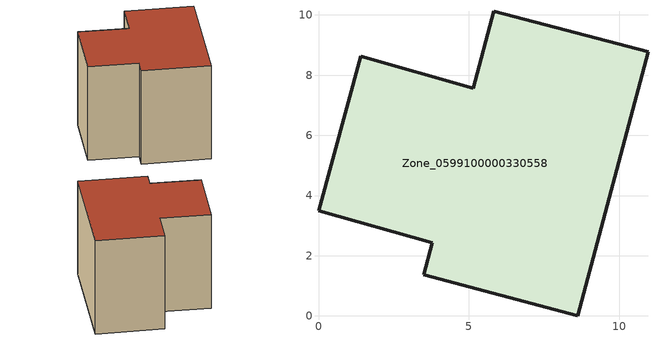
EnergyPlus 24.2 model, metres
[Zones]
Zone_0599100000330558
 floor ground (C_G): 3.5,1.36 3.79,2.43 0,3.5 1.4,8.62 5.15,7.57 5.83,10.13 10.95,8.77 8.62,0 z0
 wall outside (C_F): 3.79,2.43 3.5,1.36 8.62,0 10.95,8.77 5.83,10.13 5.15,7.57 1.4,8.62 0,3.5 3.79,2.43 z0:8.1
 roof outside (C_R): 5.83,10.13 5.15,7.57 1.4,8.62 0,3.5 3.79,2.43 3.5,1.36 8.62,0 10.95,8.77 z8.1
[BUILDING]
Pand.0599100000330558: North Axis=0; Terrain=City; Loads Convergence Tolerance Value=0.04; Temperature Convergence Tolerance Value=0.4; Solar Distribution=FullExterior; Maximum Number of Warmup Days=25; Minimum Number of Warmup Days=1
[Site:Location]
Rotterdam.The.Hague.AP_ZH_NLD Design_Conditions: Latitude=51.96; Longitude=4.45; Time Zone=1; Elevation=-4.5
[SITE:GROUNDTEMPERATURE:BUILDINGSURFACE]
18, 18, 18, 18, 18, 18, 18, 18, 18, 18, 18, 18
[MATERIAL] Thermal Absorptance=0.9; Solar Absorptance=0.7; Visible Absorptance=0.7
Name | Roughness | Thickness | Conductivity | Density | Specific Heat
G.TC.1975-1991 | MediumSmooth | 0.15 | 0.288461 | 540 | 1210
F.TC.1975-1991 | Rough | 0.3 | 0.230769 | 1920 | 840
R.TC.1975-1991 | MediumRough | 0.2 | 0.153846 | 1500 | 1000
[CONSTRUCTION]
C_G: G.TC.1975-1991
C_F: F.TC.1975-1991
C_R: R.TC.1975-1991
[ZONE]
Zone_0599100000330558: Type=1; Multiplier=1; Ceiling Height=Autocalculate; Volume=Autocalculate; Floor Area=autocalculate; Part of Total Floor Area=Yes
[ZONEINFILTRATION:DESIGNFLOWRATE]
Infil_Zone_0599100000330558: Zone or ZoneList or Space or SpaceList=Zone_0599100000330558; Schedule=AlwaysOn; Design Flow Rate Calculation Method=Flow/Area; Flow Rate per Floor Area=0.003; Constant Term Coefficient=1; Temperature Term Coefficient=0; Velocity Term Coefficient=0; Velocity Squared Term Coefficient=0
[HVACTEMPLATE:ZONE:IDEALLOADSAIRSYSTEM]
Zone_0599100000330558: Maximum Heating Supply Air Temperature=50; Minimum Cooling Supply Air Temperature=13; Maximum Heating Supply Air Humidity Ratio=0.0156; Minimum Cooling Supply Air Humidity Ratio=0.0077; Heating Limit=NoLimit; Cooling Limit=NoLimit; Dehumidification Control Type=ConstantSensibleHeatRatio; Cooling Sensible Heat Ratio=0.7; Dehumidification Setpoint=60; Humidification Control Type=None; Humidification Setpoint=30; Outdoor Air Method=None; Outdoor Air Flow Rate per Person=0.00944; Outdoor Air Flow Rate per Zone Floor Area=0; Outdoor Air Flow Rate per Zone=0; Demand Controlled Ventilation Type=None; Outdoor Air Economizer Type=NoEconomizer; Heat Recovery Type=None; Sensible Heat Recovery Effectiveness=0.7; Latent Heat Recovery Effectiveness=0.65
[ZONECONTROL:THERMOSTAT]
ThermostatControl_Zone_0599100000330558: Zone or ZoneList=Zone_0599100000330558; Control Type Schedule=DualSetpointControlType; Control 1=Thermostat_Zone_0599100000330558; Temperature Difference Between Cutout And Setpoint=0
[THERMOSTATSETPOINT:DUALSETPOINT]
Thermostat_Zone_0599100000330558: Heating Setpoint Temperature Schedule=HeatingSetpoint_Zone_0599100000330558; Cooling Setpoint Temperature Schedule=CoolingSetpoint_Zone_0599100000330558
[SCHEDULE:COMPACT]
HeatingSetpoint_Zone_0599100000330558: Through: 12/31, For: AllDays, Until: 24:00, 21
CoolingSetpoint_Zone_0599100000330558: Through: 12/31, For: AllDays, Until: 24:00, 24
DualSetpointControlType: Through: 12/31, For: AllDays, Until: 24:00, 4
AlwaysOn: Through: 12/31, For: AllDays, Until: 24:00, 1
